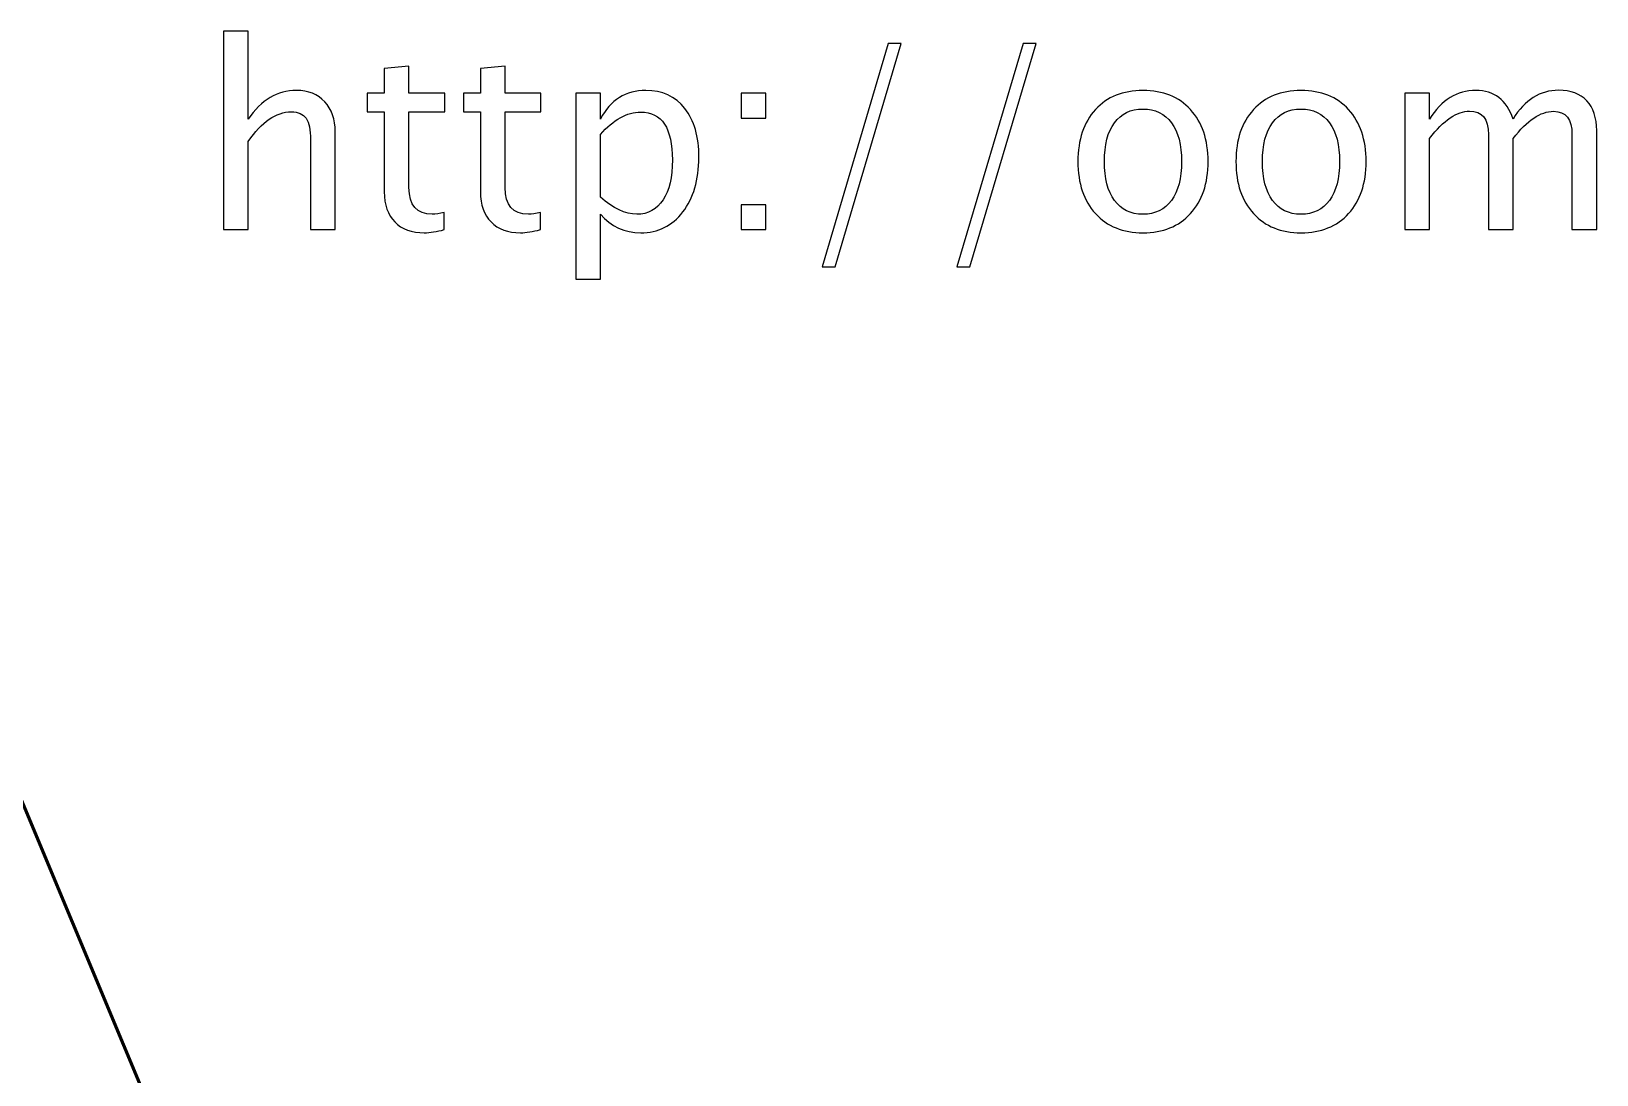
# Model space of a CAD drawing. Header units: centimetres. Extents: x -20.5 to 11.6, y -29.8 to 14.1.
# Drawn here: x -10.7 to -2.97, y 3.14 to 8.29 of the extents above; entities that cross this region are included whole.
import ezdxf

# ---------------------------------------------------------------- set-up
doc = ezdxf.new("R2010")
doc.units = ezdxf.units.CM
doc.header["$MEASUREMENT"] = 0
doc.layers.add('Layer 1', color=7, linetype='Continuous')

msp = doc.modelspace()

# ---------------------------------------------------------------- linework, layer by layer
at = {"layer": 'Layer 1'}
for points, knots in [([(-9.75316, 7.31573), (-9.75316, 7.31573), (-9.75316, 8.2949), (-9.75316, 8.2949), (-9.75316, 8.2949), (-9.75316, 8.2949), (-9.63124, 8.2949), (-9.63124, 8.2949), (-9.63124, 8.2949), (-9.63124, 8.2949), (-9.63124, 7.86162), (-9.63124, 7.86162), (-9.63124, 7.86162), (-9.56668, 7.95581), (-9.48752, 8.0028), (-9.39396, 8.0028), (-9.39396, 8.0028), (-9.33512, 8.0028), (-9.28834, 7.98439), (-9.25384, 7.94734), (-9.25384, 7.94734), (-9.21934, 7.91051), (-9.20198, 7.86077), (-9.20198, 7.79854), (-9.20198, 7.79854), (-9.20198, 7.79854), (-9.20198, 7.31573), (-9.20198, 7.31573), (-9.20198, 7.31573), (-9.20198, 7.31573), (-9.3239, 7.31573), (-9.3239, 7.31573), (-9.3239, 7.31573), (-9.3239, 7.31573), (-9.3239, 7.75875), (-9.3239, 7.75875), (-9.3239, 7.75875), (-9.3239, 7.8087), (-9.33131, 7.84426), (-9.34591, 7.86543), (-9.34591, 7.86543), (-9.36073, 7.88681), (-9.38507, 7.89739), (-9.41915, 7.89739), (-9.41915, 7.89739), (-9.49408, 7.89739), (-9.56478, 7.8485), (-9.63124, 7.75071), (-9.63124, 7.75071), (-9.63124, 7.75071), (-9.63124, 7.31573), (-9.63124, 7.31573), (-9.63124, 7.31573), (-9.63124, 7.31573), (-9.75316, 7.31573), (-9.75316, 7.31573)], [0, 0, 0, 0, 0.0666667, 0.0666667, 0.0666667, 0.0666667, 0.1333333, 0.1333333, 0.1333333, 0.1333333, 0.2, 0.2, 0.2, 0.2, 0.2666667, 0.2666667, 0.2666667, 0.2666667, 0.3333333, 0.3333333, 0.3333333, 0.3333333, 0.4, 0.4, 0.4, 0.4, 0.4666667, 0.4666667, 0.4666667, 0.4666667, 0.5333333, 0.5333333, 0.5333333, 0.5333333, 0.6, 0.6, 0.6, 0.6, 0.6666667, 0.6666667, 0.6666667, 0.6666667, 0.7333333, 0.7333333, 0.7333333, 0.7333333, 0.8, 0.8, 0.8, 0.8, 0.8666667, 0.8666667, 0.8666667, 0.8666667, 1, 1, 1, 1]), ([(-6.79872, 7.13158), (-6.79872, 7.13158), (-6.47212, 8.23394), (-6.47212, 8.23394), (-6.47212, 8.23394), (-6.47212, 8.23394), (-6.40756, 8.23394), (-6.40756, 8.23394), (-6.40756, 8.23394), (-6.40756, 8.23394), (-6.73416, 7.13158), (-6.73416, 7.13158), (-6.73416, 7.13158), (-6.73416, 7.13158), (-6.79872, 7.13158), (-6.79872, 7.13158)], [0, 0, 0, 0, 0.2, 0.2, 0.2, 0.2, 0.4, 0.4, 0.4, 0.4, 0.6, 0.6, 0.6, 0.6, 1, 1, 1, 1]), ([(-6.13282, 7.13158), (-6.13282, 7.13158), (-5.80622, 8.23394), (-5.80622, 8.23394), (-5.80622, 8.23394), (-5.80622, 8.23394), (-5.74166, 8.23394), (-5.74166, 8.23394), (-5.74166, 8.23394), (-5.74166, 8.23394), (-6.06826, 7.13158), (-6.06826, 7.13158), (-6.06826, 7.13158), (-6.06826, 7.13158), (-6.13282, 7.13158), (-6.13282, 7.13158)], [0, 0, 0, 0, 0.2, 0.2, 0.2, 0.2, 0.4, 0.4, 0.4, 0.4, 0.6, 0.6, 0.6, 0.6, 1, 1, 1, 1]), ([(-8.66392, 7.31594), (-8.7016, 7.30557), (-8.7344, 7.30049), (-8.76213, 7.30049), (-8.76213, 7.30049), (-8.82436, 7.30049), (-8.87283, 7.31827), (-8.90755, 7.35383), (-8.90755, 7.35383), (-8.94247, 7.38939), (-8.95983, 7.43871), (-8.95983, 7.502), (-8.95983, 7.502), (-8.95983, 7.502), (-8.95983, 7.89739), (-8.95983, 7.89739), (-8.95983, 7.89739), (-8.95983, 7.89739), (-9.04407, 7.89739), (-9.04407, 7.89739), (-9.04407, 7.89739), (-9.04407, 7.89739), (-9.04407, 7.98883), (-9.04407, 7.98883), (-9.04407, 7.98883), (-9.04407, 7.98883), (-8.95983, 7.98883), (-8.95983, 7.98883), (-8.95983, 7.98883), (-8.95983, 7.98883), (-8.95983, 8.11054), (-8.95983, 8.11054), (-8.95983, 8.11054), (-8.95983, 8.11054), (-8.83791, 8.12218), (-8.83791, 8.12218), (-8.83791, 8.12218), (-8.83791, 8.12218), (-8.83791, 7.98883), (-8.83791, 7.98883), (-8.83791, 7.98883), (-8.83791, 7.98883), (-8.66138, 7.98883), (-8.66138, 7.98883), (-8.66138, 7.98883), (-8.66138, 7.98883), (-8.66138, 7.89739), (-8.66138, 7.89739), (-8.66138, 7.89739), (-8.66138, 7.89739), (-8.83791, 7.89739), (-8.83791, 7.89739), (-8.83791, 7.89739), (-8.83791, 7.89739), (-8.83791, 7.52401), (-8.83791, 7.52401), (-8.83791, 7.52401), (-8.83791, 7.43596), (-8.7996, 7.39193), (-8.72319, 7.39193), (-8.72319, 7.39193), (-8.70689, 7.39193), (-8.6872, 7.39468), (-8.66392, 7.39997), (-8.66392, 7.39997), (-8.66392, 7.39997), (-8.66392, 7.31594), (-8.66392, 7.31594)], [0, 0, 0, 0, 0.0555556, 0.0555556, 0.0555556, 0.0555556, 0.1111111, 0.1111111, 0.1111111, 0.1111111, 0.1666667, 0.1666667, 0.1666667, 0.1666667, 0.2222222, 0.2222222, 0.2222222, 0.2222222, 0.2777778, 0.2777778, 0.2777778, 0.2777778, 0.3333333, 0.3333333, 0.3333333, 0.3333333, 0.3888889, 0.3888889, 0.3888889, 0.3888889, 0.4444444, 0.4444444, 0.4444444, 0.4444444, 0.5, 0.5, 0.5, 0.5, 0.5555556, 0.5555556, 0.5555556, 0.5555556, 0.6111111, 0.6111111, 0.6111111, 0.6111111, 0.6666667, 0.6666667, 0.6666667, 0.6666667, 0.7222222, 0.7222222, 0.7222222, 0.7222222, 0.7777778, 0.7777778, 0.7777778, 0.7777778, 0.8333333, 0.8333333, 0.8333333, 0.8333333, 0.8888889, 0.8888889, 0.8888889, 0.8888889, 1, 1, 1, 1]), ([(-8.18894, 7.31594), (-8.22662, 7.30557), (-8.25942, 7.30049), (-8.28715, 7.30049), (-8.28715, 7.30049), (-8.34938, 7.30049), (-8.39785, 7.31827), (-8.43257, 7.35383), (-8.43257, 7.35383), (-8.46749, 7.38939), (-8.48485, 7.43871), (-8.48485, 7.502), (-8.48485, 7.502), (-8.48485, 7.502), (-8.48485, 7.89739), (-8.48485, 7.89739), (-8.48485, 7.89739), (-8.48485, 7.89739), (-8.56909, 7.89739), (-8.56909, 7.89739), (-8.56909, 7.89739), (-8.56909, 7.89739), (-8.56909, 7.98883), (-8.56909, 7.98883), (-8.56909, 7.98883), (-8.56909, 7.98883), (-8.48485, 7.98883), (-8.48485, 7.98883), (-8.48485, 7.98883), (-8.48485, 7.98883), (-8.48485, 8.11054), (-8.48485, 8.11054), (-8.48485, 8.11054), (-8.48485, 8.11054), (-8.36293, 8.12218), (-8.36293, 8.12218), (-8.36293, 8.12218), (-8.36293, 8.12218), (-8.36293, 7.98883), (-8.36293, 7.98883), (-8.36293, 7.98883), (-8.36293, 7.98883), (-8.1864, 7.98883), (-8.1864, 7.98883), (-8.1864, 7.98883), (-8.1864, 7.98883), (-8.1864, 7.89739), (-8.1864, 7.89739), (-8.1864, 7.89739), (-8.1864, 7.89739), (-8.36293, 7.89739), (-8.36293, 7.89739), (-8.36293, 7.89739), (-8.36293, 7.89739), (-8.36293, 7.52401), (-8.36293, 7.52401), (-8.36293, 7.52401), (-8.36293, 7.43596), (-8.32462, 7.39193), (-8.24821, 7.39193), (-8.24821, 7.39193), (-8.23191, 7.39193), (-8.21222, 7.39468), (-8.18894, 7.39997), (-8.18894, 7.39997), (-8.18894, 7.39997), (-8.18894, 7.31594), (-8.18894, 7.31594)], [0, 0, 0, 0, 0.0555556, 0.0555556, 0.0555556, 0.0555556, 0.1111111, 0.1111111, 0.1111111, 0.1111111, 0.1666667, 0.1666667, 0.1666667, 0.1666667, 0.2222222, 0.2222222, 0.2222222, 0.2222222, 0.2777778, 0.2777778, 0.2777778, 0.2777778, 0.3333333, 0.3333333, 0.3333333, 0.3333333, 0.3888889, 0.3888889, 0.3888889, 0.3888889, 0.4444444, 0.4444444, 0.4444444, 0.4444444, 0.5, 0.5, 0.5, 0.5, 0.5555556, 0.5555556, 0.5555556, 0.5555556, 0.6111111, 0.6111111, 0.6111111, 0.6111111, 0.6666667, 0.6666667, 0.6666667, 0.6666667, 0.7222222, 0.7222222, 0.7222222, 0.7222222, 0.7777778, 0.7777778, 0.7777778, 0.7777778, 0.8333333, 0.8333333, 0.8333333, 0.8333333, 0.8888889, 0.8888889, 0.8888889, 0.8888889, 1, 1, 1, 1]), ([(-8.01495, 7.07062), (-8.01495, 7.07062), (-8.01495, 7.98883), (-8.01495, 7.98883), (-8.01495, 7.98883), (-8.01495, 7.98883), (-7.89303, 7.98883), (-7.89303, 7.98883), (-7.89303, 7.98883), (-7.89303, 7.98883), (-7.89303, 7.86162), (-7.89303, 7.86162), (-7.89303, 7.86162), (-7.84308, 7.95581), (-7.76793, 8.0028), (-7.66782, 8.0028), (-7.66782, 8.0028), (-7.58675, 8.0028), (-7.52304, 7.97338), (-7.47647, 7.91432), (-7.47647, 7.91432), (-7.4299, 7.85527), (-7.40662, 7.77462), (-7.40662, 7.67239), (-7.40662, 7.67239), (-7.40662, 7.56105), (-7.43308, 7.47109), (-7.48578, 7.40294), (-7.48578, 7.40294), (-7.53849, 7.33457), (-7.60791, 7.30049), (-7.69385, 7.30049), (-7.69385, 7.30049), (-7.77365, 7.30049), (-7.84011, 7.33097), (-7.89303, 7.39214), (-7.89303, 7.39214), (-7.89303, 7.39214), (-7.89303, 7.07062), (-7.89303, 7.07062), (-7.89303, 7.07062), (-7.89303, 7.07062), (-8.01495, 7.07062), (-8.01495, 7.07062)], [0, 0, 0, 0, 0.0833333, 0.0833333, 0.0833333, 0.0833333, 0.1666667, 0.1666667, 0.1666667, 0.1666667, 0.25, 0.25, 0.25, 0.25, 0.3333333, 0.3333333, 0.3333333, 0.3333333, 0.4166667, 0.4166667, 0.4166667, 0.4166667, 0.5, 0.5, 0.5, 0.5, 0.5833333, 0.5833333, 0.5833333, 0.5833333, 0.6666667, 0.6666667, 0.6666667, 0.6666667, 0.75, 0.75, 0.75, 0.75, 0.8333333, 0.8333333, 0.8333333, 0.8333333, 1, 1, 1, 1]), ([(-7.19792, 7.86691), (-7.19792, 7.86691), (-7.19792, 7.98883), (-7.19792, 7.98883), (-7.19792, 7.98883), (-7.19792, 7.98883), (-7.076, 7.98883), (-7.076, 7.98883), (-7.076, 7.98883), (-7.076, 7.98883), (-7.076, 7.86691), (-7.076, 7.86691), (-7.076, 7.86691), (-7.076, 7.86691), (-7.19792, 7.86691), (-7.19792, 7.86691)], [0, 0, 0, 0, 0.2, 0.2, 0.2, 0.2, 0.4, 0.4, 0.4, 0.4, 0.6, 0.6, 0.6, 0.6, 1, 1, 1, 1]), ([(-5.21419, 7.30049), (-5.31304, 7.30049), (-5.39135, 7.33203), (-5.44893, 7.39511), (-5.44893, 7.39511), (-5.50671, 7.45818), (-5.5355, 7.54391), (-5.5355, 7.65207), (-5.5355, 7.65207), (-5.5355, 7.76002), (-5.50671, 7.84553), (-5.44893, 7.9084), (-5.44893, 7.9084), (-5.39135, 7.97126), (-5.31304, 8.0028), (-5.21419, 8.0028), (-5.21419, 8.0028), (-5.11534, 8.0028), (-5.03702, 7.97126), (-4.97945, 7.9084), (-4.97945, 7.9084), (-4.92167, 7.84553), (-4.89288, 7.76002), (-4.89288, 7.65207), (-4.89288, 7.65207), (-4.89288, 7.54391), (-4.92167, 7.45818), (-4.97945, 7.39511), (-4.97945, 7.39511), (-5.03702, 7.33203), (-5.11534, 7.30049), (-5.21419, 7.30049)], [0, 0, 0, 0, 0.1111111, 0.1111111, 0.1111111, 0.1111111, 0.2222222, 0.2222222, 0.2222222, 0.2222222, 0.3333333, 0.3333333, 0.3333333, 0.3333333, 0.4444444, 0.4444444, 0.4444444, 0.4444444, 0.5555556, 0.5555556, 0.5555556, 0.5555556, 0.6666667, 0.6666667, 0.6666667, 0.6666667, 0.7777778, 0.7777778, 0.7777778, 0.7777778, 1, 1, 1, 1]), ([(-4.43399, 7.30049), (-4.53284, 7.30049), (-4.61115, 7.33203), (-4.66873, 7.39511), (-4.66873, 7.39511), (-4.72651, 7.45818), (-4.7553, 7.54391), (-4.7553, 7.65207), (-4.7553, 7.65207), (-4.7553, 7.76002), (-4.72651, 7.84553), (-4.66873, 7.9084), (-4.66873, 7.9084), (-4.61115, 7.97126), (-4.53284, 8.0028), (-4.43399, 8.0028), (-4.43399, 8.0028), (-4.33514, 8.0028), (-4.25682, 7.97126), (-4.19925, 7.9084), (-4.19925, 7.9084), (-4.14147, 7.84553), (-4.11268, 7.76002), (-4.11268, 7.65207), (-4.11268, 7.65207), (-4.11268, 7.54391), (-4.14147, 7.45818), (-4.19925, 7.39511), (-4.19925, 7.39511), (-4.25682, 7.33203), (-4.33514, 7.30049), (-4.43399, 7.30049)], [0, 0, 0, 0, 0.1111111, 0.1111111, 0.1111111, 0.1111111, 0.2222222, 0.2222222, 0.2222222, 0.2222222, 0.3333333, 0.3333333, 0.3333333, 0.3333333, 0.4444444, 0.4444444, 0.4444444, 0.4444444, 0.5555556, 0.5555556, 0.5555556, 0.5555556, 0.6666667, 0.6666667, 0.6666667, 0.6666667, 0.7777778, 0.7777778, 0.7777778, 0.7777778, 1, 1, 1, 1]), ([(-3.92176, 7.31573), (-3.92176, 7.31573), (-3.92176, 7.98883), (-3.92176, 7.98883), (-3.92176, 7.98883), (-3.92176, 7.98883), (-3.79984, 7.98883), (-3.79984, 7.98883), (-3.79984, 7.98883), (-3.79984, 7.98883), (-3.79984, 7.86162), (-3.79984, 7.86162), (-3.79984, 7.86162), (-3.74036, 7.95581), (-3.66416, 8.0028), (-3.57082, 8.0028), (-3.57082, 8.0028), (-3.48086, 8.0028), (-3.41969, 7.95581), (-3.38709, 7.86162), (-3.38709, 7.86162), (-3.3293, 7.95666), (-3.25395, 8.00407), (-3.16145, 8.00407), (-3.16145, 8.00407), (-3.1024, 8.00407), (-3.05647, 7.98671), (-3.02366, 7.95179), (-3.02366, 7.95179), (-2.99085, 7.91686), (-2.97434, 7.86797), (-2.97434, 7.8051), (-2.97434, 7.8051), (-2.97434, 7.8051), (-2.97434, 7.31573), (-2.97434, 7.31573), (-2.97434, 7.31573), (-2.97434, 7.31573), (-3.09626, 7.31573), (-3.09626, 7.31573), (-3.09626, 7.31573), (-3.09626, 7.31573), (-3.09626, 7.785), (-3.09626, 7.785), (-3.09626, 7.785), (-3.09626, 7.86162), (-3.12674, 7.89993), (-3.1877, 7.89993), (-3.1877, 7.89993), (-3.25099, 7.89993), (-3.31745, 7.85527), (-3.38709, 7.76573), (-3.38709, 7.76573), (-3.38709, 7.76573), (-3.38709, 7.31573), (-3.38709, 7.31573), (-3.38709, 7.31573), (-3.38709, 7.31573), (-3.50901, 7.31573), (-3.50901, 7.31573), (-3.50901, 7.31573), (-3.50901, 7.31573), (-3.50901, 7.78542), (-3.50901, 7.78542), (-3.50901, 7.78542), (-3.50901, 7.86268), (-3.53991, 7.9012), (-3.60193, 7.9012), (-3.60193, 7.9012), (-3.66353, 7.9012), (-3.72957, 7.85633), (-3.79984, 7.76637), (-3.79984, 7.76637), (-3.79984, 7.76637), (-3.79984, 7.31573), (-3.79984, 7.31573), (-3.79984, 7.31573), (-3.79984, 7.31573), (-3.92176, 7.31573), (-3.92176, 7.31573)], [0, 0, 0, 0, 0.047619, 0.047619, 0.047619, 0.047619, 0.0952381, 0.0952381, 0.0952381, 0.0952381, 0.1428571, 0.1428571, 0.1428571, 0.1428571, 0.1904762, 0.1904762, 0.1904762, 0.1904762, 0.2380952, 0.2380952, 0.2380952, 0.2380952, 0.2857143, 0.2857143, 0.2857143, 0.2857143, 0.3333333, 0.3333333, 0.3333333, 0.3333333, 0.3809524, 0.3809524, 0.3809524, 0.3809524, 0.4285714, 0.4285714, 0.4285714, 0.4285714, 0.4761905, 0.4761905, 0.4761905, 0.4761905, 0.5238095, 0.5238095, 0.5238095, 0.5238095, 0.5714286, 0.5714286, 0.5714286, 0.5714286, 0.6190476, 0.6190476, 0.6190476, 0.6190476, 0.6666667, 0.6666667, 0.6666667, 0.6666667, 0.7142857, 0.7142857, 0.7142857, 0.7142857, 0.7619048, 0.7619048, 0.7619048, 0.7619048, 0.8095238, 0.8095238, 0.8095238, 0.8095238, 0.8571429, 0.8571429, 0.8571429, 0.8571429, 0.9047619, 0.9047619, 0.9047619, 0.9047619, 1, 1, 1, 1]), ([(-7.89303, 7.47617), (-7.83016, 7.42008), (-7.77026, 7.39193), (-7.71332, 7.39193), (-7.71332, 7.39193), (-7.65723, 7.39193), (-7.61384, 7.41543), (-7.58336, 7.4622), (-7.58336, 7.4622), (-7.55267, 7.50898), (-7.53743, 7.57481), (-7.53743, 7.6599), (-7.53743, 7.6599), (-7.53743, 7.81738), (-7.5895, 7.89612), (-7.69364, 7.89612), (-7.69364, 7.89612), (-7.7618, 7.89612), (-7.82826, 7.85929), (-7.89303, 7.78542), (-7.89303, 7.78542), (-7.89303, 7.78542), (-7.89303, 7.47617), (-7.89303, 7.47617)], [0, 0, 0, 0, 0.1428571, 0.1428571, 0.1428571, 0.1428571, 0.2857143, 0.2857143, 0.2857143, 0.2857143, 0.4285714, 0.4285714, 0.4285714, 0.4285714, 0.5714286, 0.5714286, 0.5714286, 0.5714286, 0.7142857, 0.7142857, 0.7142857, 0.7142857, 1, 1, 1, 1]), ([(-5.2144, 7.39193), (-5.15408, 7.39193), (-5.10709, 7.41458), (-5.07364, 7.46009), (-5.07364, 7.46009), (-5.04041, 7.50538), (-5.02369, 7.56952), (-5.02369, 7.65207), (-5.02369, 7.65207), (-5.02369, 7.73441), (-5.04041, 7.79833), (-5.07364, 7.84363), (-5.07364, 7.84363), (-5.10709, 7.88871), (-5.15408, 7.91136), (-5.2144, 7.91136), (-5.2144, 7.91136), (-5.27494, 7.91136), (-5.32193, 7.88871), (-5.35495, 7.84363), (-5.35495, 7.84363), (-5.38818, 7.79833), (-5.40469, 7.73441), (-5.40469, 7.65207), (-5.40469, 7.65207), (-5.40469, 7.56952), (-5.38818, 7.50538), (-5.35495, 7.46009), (-5.35495, 7.46009), (-5.32193, 7.41458), (-5.27494, 7.39193), (-5.2144, 7.39193)], [0, 0, 0, 0, 0.1111111, 0.1111111, 0.1111111, 0.1111111, 0.2222222, 0.2222222, 0.2222222, 0.2222222, 0.3333333, 0.3333333, 0.3333333, 0.3333333, 0.4444444, 0.4444444, 0.4444444, 0.4444444, 0.5555556, 0.5555556, 0.5555556, 0.5555556, 0.6666667, 0.6666667, 0.6666667, 0.6666667, 0.7777778, 0.7777778, 0.7777778, 0.7777778, 1, 1, 1, 1]), ([(-4.4342, 7.39193), (-4.37388, 7.39193), (-4.32689, 7.41458), (-4.29344, 7.46009), (-4.29344, 7.46009), (-4.26021, 7.50538), (-4.24349, 7.56952), (-4.24349, 7.65207), (-4.24349, 7.65207), (-4.24349, 7.73441), (-4.26021, 7.79833), (-4.29344, 7.84363), (-4.29344, 7.84363), (-4.32689, 7.88871), (-4.37388, 7.91136), (-4.4342, 7.91136), (-4.4342, 7.91136), (-4.49474, 7.91136), (-4.54173, 7.88871), (-4.57475, 7.84363), (-4.57475, 7.84363), (-4.60798, 7.79833), (-4.62449, 7.73441), (-4.62449, 7.65207), (-4.62449, 7.65207), (-4.62449, 7.56952), (-4.60798, 7.50538), (-4.57475, 7.46009), (-4.57475, 7.46009), (-4.54173, 7.41458), (-4.49474, 7.39193), (-4.4342, 7.39193)], [0, 0, 0, 0, 0.1111111, 0.1111111, 0.1111111, 0.1111111, 0.2222222, 0.2222222, 0.2222222, 0.2222222, 0.3333333, 0.3333333, 0.3333333, 0.3333333, 0.4444444, 0.4444444, 0.4444444, 0.4444444, 0.5555556, 0.5555556, 0.5555556, 0.5555556, 0.6666667, 0.6666667, 0.6666667, 0.6666667, 0.7777778, 0.7777778, 0.7777778, 0.7777778, 1, 1, 1, 1]), ([(-7.19792, 7.31573), (-7.19792, 7.31573), (-7.19792, 7.43765), (-7.19792, 7.43765), (-7.19792, 7.43765), (-7.19792, 7.43765), (-7.076, 7.43765), (-7.076, 7.43765), (-7.076, 7.43765), (-7.076, 7.43765), (-7.076, 7.31573), (-7.076, 7.31573), (-7.076, 7.31573), (-7.076, 7.31573), (-7.19792, 7.31573), (-7.19792, 7.31573)], [0, 0, 0, 0, 0.2, 0.2, 0.2, 0.2, 0.4, 0.4, 0.4, 0.4, 0.6, 0.6, 0.6, 0.6, 1, 1, 1, 1])]:
    msp.add_open_spline(points, degree=3, knots=knots, dxfattribs=at)
at = {"layer": 'Layer 1', "lineweight": 53}
msp.add_open_spline([(-15, -15), (-15, -15), (-10.75, -15), (-10.75, -15), (-10.75, -15), (-10.75, -15), (-9.5, -12.5), (-9.5, -12.5), (-9.5, -12.5), (-9.5, -12.5), (-9.5, 1.5), (-9.5, 1.5), (-9.5, 1.5), (-9.5, 1.5), (-10.75, 4.5), (-10.75, 4.5), (-10.75, 4.5), (-10.75, 4.5), (-10.75, 6), (-10.75, 6), (-10.75, 6), (-10.75, 6), (-15, 6), (-15, 6), (-15, 6), (-15, 6), (-19.25, 6), (-19.25, 6), (-19.25, 6), (-19.25, 6), (-19.25, 4.5), (-19.25, 4.5), (-19.25, 4.5), (-19.25, 4.5), (-20.5, 1.5), (-20.5, 1.5), (-20.5, 1.5), (-20.5, 1.5), (-20.5, -12.5), (-20.5, -12.5), (-20.5, -12.5), (-20.5, -12.5), (-19.25, -15), (-19.25, -15), (-19.25, -15), (-19.25, -15), (-15, -15), (-15, -15)], degree=3, knots=[0, 0, 0, 0, 0.0769231, 0.0769231, 0.0769231, 0.0769231, 0.1538462, 0.1538462, 0.1538462, 0.1538462, 0.2307692, 0.2307692, 0.2307692, 0.2307692, 0.3076923, 0.3076923, 0.3076923, 0.3076923, 0.3846154, 0.3846154, 0.3846154, 0.3846154, 0.4615385, 0.4615385, 0.4615385, 0.4615385, 0.5384615, 0.5384615, 0.5384615, 0.5384615, 0.6153846, 0.6153846, 0.6153846, 0.6153846, 0.6923077, 0.6923077, 0.6923077, 0.6923077, 0.7692308, 0.7692308, 0.7692308, 0.7692308, 0.8461538, 0.8461538, 0.8461538, 0.8461538, 1, 1, 1, 1], dxfattribs=at)

doc.saveas('drawing.dxf')
